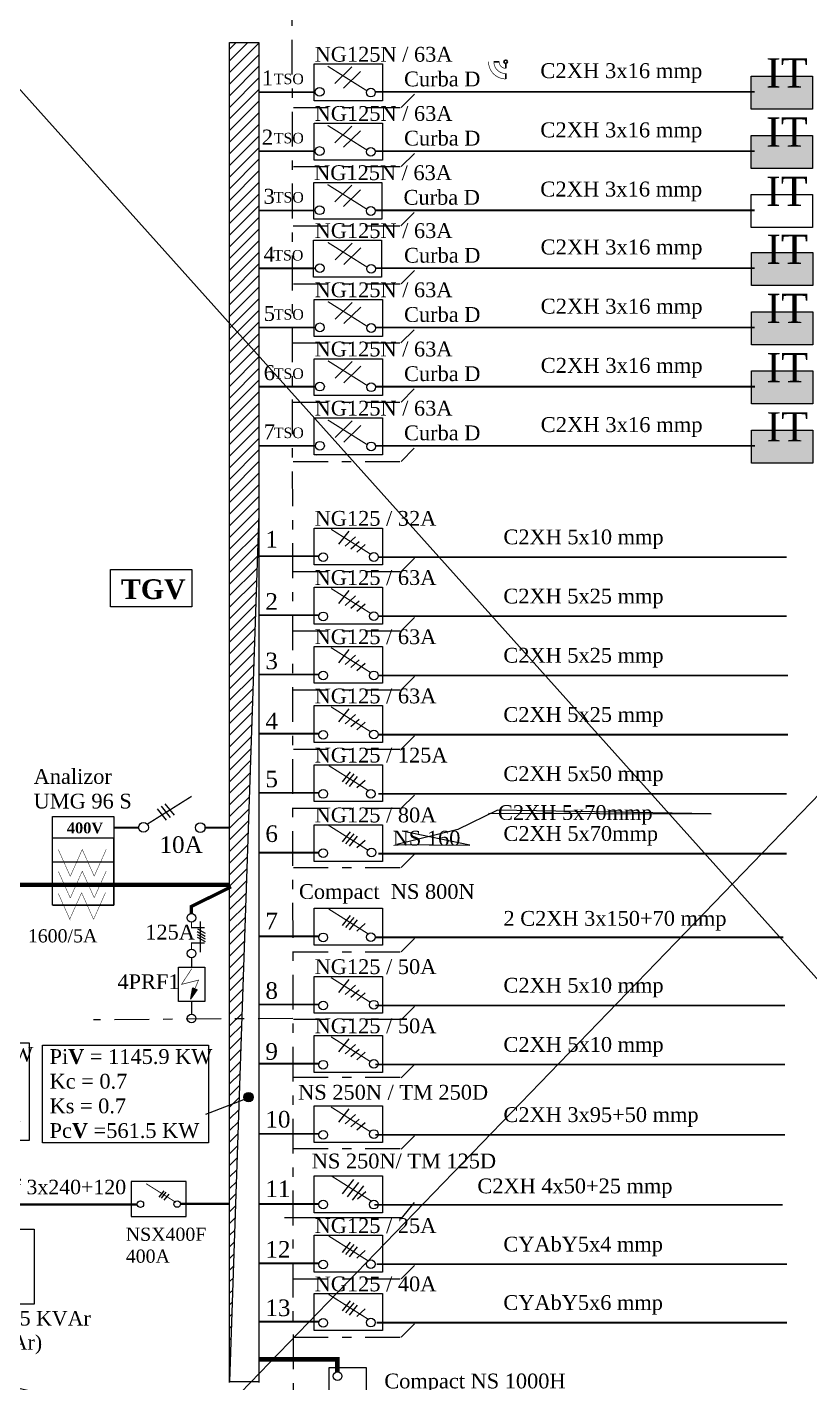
# Model space of a CAD drawing. Extents: x -12085 to 47, y -14993 to 123352.
# Drawn here: x -11859.96 to -11848.06, y -14906.16 to -14885.55 of the extents above; entities that cross this region are included whole.
import ezdxf

# ---------------------------------------------------------------- set-up
doc = ezdxf.new("R2010")
doc.units = 0
doc.header["$MEASUREMENT"] = 0
doc.linetypes.add('DOUBLE_DASHED', pattern=[1.093611, 0.529167, -0.211667, 0.141111, -0.211667])
doc.layers.get('0').update_dxf_attribs({"linetype": 'CONTINUOUS'})
doc.layers.add('Circuite', color=7, linetype='CONTINUOUS', lineweight=25)
doc.layers.add('monitorizare', color=3, linetype='CONTINUOUS', lineweight=25)
for name, color, linetype in [('circuite iluminat normal', 7, 'CONTINUOUS'), ('ELECTRICAL', 7, 'CONTINUOUS'), ('Texte', 7, 'CONTINUOUS')]:
    doc.layers.add(name, color=color, linetype=linetype)

# ---------------------------------------------------------------- blocks, each defined once
blk = doc.blocks.new('A$C719065E5')
at = {"color": 3, "lineweight": 30}
for p, q in [((0.166, 0.266), (0.086, 0.266)), ((0.266, 0.166), (0.266, 0.239))]:
    blk.add_line(p, q, dxfattribs=at)
at = {"color": 3, "lineweight": 30, "const_width": 0.01, "flags": 128}
for points in [[(0.005, 0.266, 0.414214), (0.266, 0.005)], [(0.086, 0.266, 0.414214), (0.266, 0.086)], [(0.166, 0.266, 0.414214), (0.266, 0.166)]]:
    blk.add_lwpolyline(points, format="xyb", dxfattribs=at)
for points in [[(0.166, 0.266), (0.086, 0.266)], [(0.266, 0.166), (0.266, 0.239)], [(0.266, 0.086), (0.266, 0.005)]]:
    blk.add_lwpolyline(points, dxfattribs=at)
at = {"color": 3, "lineweight": 30, "flags": 128}
blk.add_lwpolyline([(0.266, 0.086), (0.266, 0.005)], dxfattribs=at)
at = {"color": 3, "lineweight": 30}
blk.add_circle((0.266, 0.266), 0.0265, dxfattribs=at)

msp = doc.modelspace()

# ---------------------------------------------------------------- hatches: boundary and pattern name
at = {"layer": 'Circuite', "linetype": 'Continuous', "ltscale": 5}
h = msp.add_hatch(dxfattribs=at)
h.set_pattern_fill('ANSI31', color=1, style=0)
h.set_pattern_definition([(45, (-11875.95309, -14791.4608), (-0.08838835, 0.08838835), [])])
h.paths.add_polyline_path([(-11856.437, -14885.781), (-11856.884, -14885.781), (-11856.884, -14900.626), (-11856.697, -14900.625), (-11856.437, -14892.942)])
h.paths.add_polyline_path([(-11856.697, -14900.625), (-11856.884, -14900.626), (-11856.884, -14901.936), (-11856.74, -14901.88)])
h.paths.add_polyline_path([(-11856.74, -14901.88), (-11856.884, -14901.936), (-11856.884, -14906.138)])
at = {"layer": 'Circuite', "linetype": 'Continuous'}
h = msp.add_hatch(color=256, dxfattribs=at)
h.paths.add_polyline_path([(-11857.412, -14900.168), (-11857.445, -14900.155), (-11857.473, -14900.315)])
h.paths.add_polyline_path([(-11857.377, -14900.183), (-11857.412, -14900.168), (-11857.473, -14900.315), (-11857.475, -14900.323)])
at = {"layer": 'circuite iluminat normal', "true_color": 0xffe085}
for points in [[(-11848.02, -14886.795), (-11848.02, -14886.292), (-11848.951, -14886.292), (-11848.951, -14886.795)], [(-11848.02, -14887.695), (-11848.02, -14887.192), (-11848.951, -14887.192), (-11848.951, -14887.695)], [(-11848.016, -14889.475), (-11848.016, -14888.973), (-11848.948, -14888.973), (-11848.948, -14889.475)], [(-11848.016, -14890.375), (-11848.016, -14889.873), (-11848.947, -14889.873), (-11848.947, -14890.375)], [(-11848.015, -14891.275), (-11848.015, -14890.773), (-11848.946, -14890.773), (-11848.946, -14891.275)], [(-11848.015, -14892.175), (-11848.015, -14891.673), (-11848.946, -14891.673), (-11848.946, -14892.175)]]:
    msp.add_hatch(color=41, dxfattribs=at).paths.add_polyline_path(points)
at = {"layer": 'ELECTRICAL', "linetype": 'Continuous'}
msp.add_hatch(color=1, dxfattribs=at).paths.add_polyline_path([(-11856.666, -14901.814, 1), (-11856.524, -14901.814, 1)])

# ---------------------------------------------------------------- linework, layer by layer
at = {"layer": 'Circuite', "linetype": 'Continuous', "ltscale": 5}
for p, q in [((-11877.785, -14928.095), (-11825.273, -14873.785)), ((-11826.367, -14924.085), (-11870.491, -14874.879)), ((-11852.81, -14897.451), (-11853.415, -14897.747)), ((-11852.947, -14897.496), (-11849.558, -14897.508)), ((-11849.558, -14897.508), (-11852.81, -14897.451)), ((-11853.415, -14897.747), (-11854.339, -14897.975)), ((-11853.232, -14897.987), (-11854.259, -14897.77)), ((-11854.339, -14897.975), (-11853.232, -14897.987))]:
    msp.add_line(p, q, dxfattribs=at)
at = {"layer": 'Circuite', "linetype": 'DOUBLE_DASHED'}
for p, q in [((-11857.844, -14897.606), (-11857.983, -14897.434)), ((-11857.783, -14897.566), (-11857.921, -14897.393)), ((-11857.724, -14897.53), (-11857.862, -14897.357)), ((-11857.954, -14903.334), (-11857.88, -14903.241)), ((-11857.922, -14903.353), (-11857.848, -14903.26)), ((-11857.878, -14903.383), (-11857.803, -14903.29))]:
    msp.add_line(p, q, dxfattribs=at)
at = {"layer": 'Circuite', "linetype": 'Continuous'}
for p, q in [((-11857.331, -14899.143), (-11857.331, -14899.61)), ((-11857.376, -14899.299), (-11857.258, -14899.366)), ((-11857.376, -14899.341), (-11857.258, -14899.408)), ((-11857.373, -14899.258), (-11857.255, -14899.325)), ((-11857.376, -14899.384), (-11857.258, -14899.451)), ((-11857.475, -14900.324), (-11857.445, -14900.155)), ((-11857.475, -14900.323), (-11857.377, -14900.183)), ((-11857.445, -14900.155), (-11857.377, -14900.183))]:
    msp.add_line(p, q, dxfattribs=at)
at = {"layer": 'Circuite', "color": 1, "linetype": 'Continuous', "ltscale": 5}
msp.add_lwpolyline([(-11858.694, -14893.791), (-11857.456, -14893.791), (-11857.456, -14894.362), (-11858.694, -14894.362)], close=True, dxfattribs=at)
at = {"layer": 'Circuite', "linetype": 'Continuous', "flags": 128}
for points, const_width in [([(-11858.134, -14897.664), (-11857.462, -14897.242)], 0.0202), ([(-11858.134, -14897.664), (-11857.462, -14897.242)], 0.0202), ([(-11858.27, -14897.716), (-11858.65, -14897.716)], 0.0303), ([(-11856.884, -14897.716), (-11857.27, -14897.716)], 0.0303), ([(-11857.464, -14899.158), (-11857.464, -14899.238), (-11857.262, -14899.238)], 0.018), ([(-11857.464, -14899.579), (-11857.464, -14899.472), (-11857.262, -14899.472)], 0.018), ([(-11857.462, -14899.698), (-11857.462, -14899.839)], 0.018), ([(-11857.458, -14899.86), (-11857.615, -14900.101), (-11857.356, -14900.036), (-11857.477, -14900.322), (-11857.477, -14900.322)], 0.009), ([(-11857.462, -14900.357), (-11857.462, -14900.557)], 0.018), ([(-11857.701, -14903.415), (-11858.154, -14903.131)], 0.0136), ([(-11858.291, -14903.448), (-11860.454, -14903.448), (-11860.454, -14903.834)], 0.034), ([(-11858.305, -14903.449), (-11858.291, -14903.448)], 0.034), ([(-11856.889, -14903.437), (-11857.63, -14903.437)], 0.034)]:
    msp.add_lwpolyline(points, dxfattribs=dict(at, const_width=const_width))
at = {"layer": 'Circuite', "linetype": 'Continuous', "ltscale": 5}
msp.add_lwpolyline([(-11859.575, -14897.548), (-11858.645, -14897.548), (-11858.645, -14898.899), (-11859.575, -14898.899)], close=True, dxfattribs=at)
at = {"layer": 'Circuite', "linetype": 'Continuous', "ltscale": 5, "const_width": 0.05, "flags": 128}
msp.add_lwpolyline([(-11857.466, -14899.019), (-11857.466, -14898.917), (-11856.862, -14898.618)], dxfattribs=at)
at = {"layer": 'Circuite', "linetype": 'Continuous'}
for points in [[(-11857.661, -14899.841), (-11857.259, -14899.841), (-11857.259, -14900.36), (-11857.661, -14900.36)], [(-11858.379, -14903.629), (-11857.544, -14903.629), (-11857.544, -14903.097), (-11858.379, -14903.097)], [(-11861.016, -14903.825), (-11859.857, -14903.825), (-11859.857, -14904.964), (-11861.016, -14904.964)]]:
    msp.add_lwpolyline(points, close=True, dxfattribs=at)
for centre, radius in [((-11858.193, -14897.715), 0.0743), ((-11857.329, -14897.718), 0.0743), ((-11857.465, -14899.088), 0.0662), ((-11857.462, -14899.631), 0.0662), ((-11857.462, -14900.619), 0.0662), ((-11858.241, -14903.443), 0.05), ((-11857.681, -14903.441), 0.05)]:
    msp.add_circle(centre, radius, dxfattribs=at)
at = {"layer": 'Circuite', "linetype": 'Continuous', "ltscale": 5}
msp.add_arc((-11857.004, -14892.891), 13.702, 244.5434, 278.418, dxfattribs=at)
at = {"layer": 'circuite iluminat normal'}
for p, q in [((-11855.285, -14886.404), (-11855.025, -14886.152)), ((-11855.151, -14886.474), (-11854.892, -14886.222)), ((-11855.285, -14887.304), (-11855.025, -14887.052)), ((-11855.151, -14887.374), (-11854.892, -14887.122)), ((-11855.285, -14888.204), (-11855.026, -14887.952)), ((-11855.152, -14888.274), (-11854.893, -14888.022)), ((-11855.281, -14889.085), (-11855.022, -14888.833)), ((-11855.148, -14889.155), (-11854.889, -14888.903)), ((-11855.28, -14889.985), (-11855.021, -14889.733)), ((-11855.147, -14890.055), (-11854.888, -14889.803)), ((-11855.28, -14890.885), (-11855.02, -14890.633)), ((-11855.147, -14890.955), (-11854.887, -14890.703)), ((-11855.28, -14891.785), (-11855.02, -14891.533)), ((-11855.147, -14891.855), (-11854.887, -14891.603))]:
    msp.add_line(p, q, dxfattribs=at)
for points in [[(-11848.951, -14886.292), (-11848.02, -14886.292), (-11848.02, -14886.795), (-11848.951, -14886.795)], [(-11848.951, -14887.192), (-11848.02, -14887.192), (-11848.02, -14887.695), (-11848.951, -14887.695)], [(-11848.952, -14888.092), (-11848.02, -14888.092), (-11848.02, -14888.595), (-11848.952, -14888.595)], [(-11848.948, -14888.973), (-11848.016, -14888.973), (-11848.016, -14889.475), (-11848.948, -14889.475)], [(-11848.947, -14889.873), (-11848.016, -14889.873), (-11848.016, -14890.375), (-11848.947, -14890.375)], [(-11848.946, -14890.773), (-11848.015, -14890.773), (-11848.015, -14891.275), (-11848.946, -14891.275)], [(-11848.946, -14891.673), (-11848.015, -14891.673), (-11848.015, -14892.175), (-11848.946, -14892.175)]]:
    msp.add_lwpolyline(points, close=True, dxfattribs=at)
at = {"layer": 'ELECTRICAL', "linetype": 'DOUBLE_DASHED'}
for p, q in [((-11855.939, -14881.365), (-11855.909, -14918.923)), ((-11854.275, -14886.768), (-11854.072, -14886.566)), ((-11855.914, -14886.768), (-11854.275, -14886.768)), ((-11854.275, -14887.668), (-11854.073, -14887.466)), ((-11855.914, -14887.668), (-11854.275, -14887.668)), ((-11854.279, -14888.568), (-11854.077, -14888.366)), ((-11855.918, -14888.568), (-11854.279, -14888.568)), ((-11854.275, -14889.449), (-11854.073, -14889.247)), ((-11855.914, -14889.449), (-11854.275, -14889.449)), ((-11854.278, -14890.349), (-11854.075, -14890.147)), ((-11855.916, -14890.349), (-11854.278, -14890.349)), ((-11854.277, -14891.249), (-11854.075, -14891.047)), ((-11855.916, -14891.249), (-11854.277, -14891.249)), ((-11854.277, -14892.149), (-11854.075, -14891.947)), ((-11855.916, -14892.149), (-11854.277, -14892.149)), ((-11854.275, -14893.824), (-11854.073, -14893.621)), ((-11855.914, -14893.824), (-11854.275, -14893.824)), ((-11854.275, -14894.724), (-11854.073, -14894.521)), ((-11855.914, -14894.724), (-11854.275, -14894.724)), ((-11854.275, -14895.624), (-11854.073, -14895.421)), ((-11855.914, -14895.624), (-11854.275, -14895.624)), ((-11854.275, -14896.524), (-11854.073, -14896.322)), ((-11855.914, -14896.524), (-11854.275, -14896.524)), ((-11855.168, -14897.024), (-11855.045, -14896.87)), ((-11855.115, -14897.056), (-11854.992, -14896.902)), ((-11855.061, -14897.092), (-11854.938, -14896.938)), ((-11854.275, -14897.424), (-11854.073, -14897.222)), ((-11855.914, -14897.424), (-11854.275, -14897.424)), ((-11855.168, -14897.934), (-11855.045, -14897.78)), ((-11855.115, -14897.966), (-11854.992, -14897.812)), ((-11855.061, -14898.002), (-11854.938, -14897.848)), ((-11854.275, -14898.324), (-11854.073, -14898.122)), ((-11855.914, -14898.324), (-11854.275, -14898.324)), ((-11855.168, -14899.206), (-11855.045, -14899.052)), ((-11855.115, -14899.238), (-11854.992, -14899.084)), ((-11855.061, -14899.273), (-11854.938, -14899.119)), ((-11854.275, -14899.605), (-11854.073, -14899.403)), ((-11855.914, -14899.605), (-11854.275, -14899.605)), ((-11854.275, -14900.64), (-11854.073, -14900.438)), ((-11855.92, -14900.619), (-11858.954, -14900.64)), ((-11855.914, -14900.631), (-11854.275, -14900.631)), ((-11854.275, -14901.524), (-11854.073, -14901.321)), ((-11855.914, -14901.514), (-11854.275, -14901.514)), ((-11854.275, -14902.608), (-11854.073, -14902.405)), ((-11855.914, -14902.598), (-11854.275, -14902.598)), ((-11855.167, -14903.285), (-11854.995, -14903.07)), ((-11855.093, -14903.33), (-11854.921, -14903.115)), ((-11855.017, -14903.38), (-11854.844, -14903.165)), ((-11854.276, -14903.666), (-11854.073, -14903.417)), ((-11854.276, -14903.666), (-11854.073, -14903.417)), ((-11855.168, -14904.177), (-11855.045, -14904.023)), ((-11855.115, -14904.209), (-11854.992, -14904.055)), ((-11855.061, -14904.245), (-11854.938, -14904.091)), ((-11854.275, -14904.577), (-11854.073, -14904.375)), ((-11855.914, -14904.577), (-11854.275, -14904.577)), ((-11855.168, -14905.065), (-11855.045, -14904.911)), ((-11855.115, -14905.097), (-11854.992, -14904.943)), ((-11855.061, -14905.132), (-11854.938, -14904.978)), ((-11854.275, -14905.464), (-11854.073, -14905.262)), ((-11855.914, -14905.464), (-11854.275, -14905.464))]:
    msp.add_line(p, q, dxfattribs=at)
at = {"layer": 'ELECTRICAL', "linetype": 'Continuous'}
for p, q in [((-11855.567, -14892.058), (-11855.567, -14892.058)), ((-11856.437, -14892.942), (-11856.884, -14906.138)), ((-11855.224, -14893.41), (-11855.068, -14893.211)), ((-11855.125, -14893.438), (-11854.968, -14893.296)), ((-11855.039, -14893.481), (-11854.911, -14893.367)), ((-11854.949, -14893.529), (-11854.821, -14893.415)), ((-11855.558, -14893.973), (-11855.558, -14893.973)), ((-11855.224, -14894.31), (-11855.068, -14894.111)), ((-11855.125, -14894.338), (-11854.968, -14894.196)), ((-11855.039, -14894.381), (-11854.911, -14894.267)), ((-11854.949, -14894.429), (-11854.821, -14894.315)), ((-11855.224, -14895.21), (-11855.068, -14895.011)), ((-11855.125, -14895.238), (-11854.968, -14895.096)), ((-11855.039, -14895.281), (-11854.911, -14895.167)), ((-11854.949, -14895.329), (-11854.821, -14895.215)), ((-11855.224, -14896.11), (-11855.068, -14895.911)), ((-11855.125, -14896.138), (-11854.968, -14895.996)), ((-11855.039, -14896.181), (-11854.911, -14896.067)), ((-11854.949, -14896.229), (-11854.821, -14896.115)), ((-11854.949, -14897.11), (-11854.821, -14896.996)), ((-11854.949, -14898.019), (-11854.821, -14897.906)), ((-11855.558, -14898.098), (-11855.558, -14898.098)), ((-11854.949, -14899.291), (-11854.821, -14899.177)), ((-11855.224, -14900.226), (-11855.068, -14900.028)), ((-11855.125, -14900.255), (-11854.968, -14900.113)), ((-11855.039, -14900.298), (-11854.911, -14900.184)), ((-11854.949, -14900.346), (-11854.821, -14900.232)), ((-11855.224, -14901.127), (-11855.068, -14900.928)), ((-11855.125, -14901.155), (-11854.968, -14901.013)), ((-11855.039, -14901.198), (-11854.911, -14901.084)), ((-11854.949, -14901.246), (-11854.821, -14901.132)), ((-11855.224, -14902.194), (-11855.068, -14901.995)), ((-11855.125, -14902.222), (-11854.968, -14902.08)), ((-11855.039, -14902.265), (-11854.911, -14902.151)), ((-11854.949, -14902.313), (-11854.821, -14902.199)), ((-11854.94, -14903.364), (-11854.812, -14903.25)), ((-11854.949, -14904.263), (-11854.821, -14904.149)), ((-11854.949, -14905.15), (-11854.821, -14905.036)), ((-11856.884, -14906.138), (-11856.437, -14906.138))]:
    msp.add_line(p, q, dxfattribs=at)
at = {"layer": 'ELECTRICAL', "color": 1, "linetype": 'Continuous'}
msp.add_line((-11857.245, -14902.076), (-11856.6, -14901.826), dxfattribs=at)
at = {"layer": 'ELECTRICAL', "linetype": 'DOUBLE_DASHED', "ltscale": 500}
msp.add_line((-11856.047, -14903.648), (-11854.276, -14903.647), dxfattribs=at)
msp.add_line((-11856.047, -14903.648), (-11854.276, -14903.647), dxfattribs=at)
at = {"layer": 'ELECTRICAL', "linetype": 'Continuous'}
msp.add_lwpolyline([(-11856.884, -14906.156), (-11856.884, -14885.781), (-11856.437, -14885.781), (-11856.437, -14906.156)], dxfattribs=at)
for points in [[(-11855.596, -14886.107), (-11854.56, -14886.107), (-11854.56, -14886.667), (-11855.596, -14886.667)], [(-11855.596, -14887.007), (-11854.56, -14887.007), (-11854.56, -14887.567), (-11855.596, -14887.567)], [(-11855.604, -14887.907), (-11854.567, -14887.907), (-11854.567, -14888.467), (-11855.604, -14888.467)], [(-11855.61, -14888.788), (-11854.574, -14888.788), (-11854.574, -14889.348), (-11855.61, -14889.348)], [(-11855.596, -14889.688), (-11854.56, -14889.688), (-11854.56, -14890.248), (-11855.596, -14890.248)], [(-11855.596, -14890.588), (-11854.56, -14890.588), (-11854.56, -14891.148), (-11855.596, -14891.148)], [(-11855.596, -14891.488), (-11854.56, -14891.488), (-11854.56, -14892.048), (-11855.596, -14892.048)], [(-11855.596, -14893.163), (-11854.56, -14893.163), (-11854.56, -14893.723), (-11855.596, -14893.723)], [(-11855.596, -14894.063), (-11854.56, -14894.063), (-11854.56, -14894.623), (-11855.596, -14894.623)], [(-11855.596, -14894.963), (-11854.56, -14894.963), (-11854.56, -14895.523), (-11855.596, -14895.523)], [(-11855.596, -14895.863), (-11854.56, -14895.863), (-11854.56, -14896.423), (-11855.596, -14896.423)], [(-11855.596, -14896.763), (-11854.56, -14896.763), (-11854.56, -14897.323), (-11855.596, -14897.323)], [(-11855.596, -14897.673), (-11854.56, -14897.673), (-11854.56, -14898.233), (-11855.596, -14898.233)], [(-11855.596, -14898.944), (-11854.56, -14898.944), (-11854.56, -14899.504), (-11855.596, -14899.504)], [(-11855.596, -14899.979), (-11854.56, -14899.979), (-11854.56, -14900.539), (-11855.596, -14900.539)], [(-11855.596, -14900.879), (-11854.56, -14900.879), (-11854.56, -14901.439), (-11855.596, -14901.439)], [(-11855.596, -14901.947), (-11854.56, -14901.947), (-11854.56, -14902.507), (-11855.596, -14902.507)], [(-11855.596, -14903.014), (-11854.56, -14903.014), (-11854.56, -14903.574), (-11855.596, -14903.574)], [(-11855.596, -14903.916), (-11854.56, -14903.916), (-11854.56, -14904.476), (-11855.596, -14904.476)], [(-11855.596, -14904.803), (-11854.56, -14904.803), (-11854.56, -14905.363), (-11855.596, -14905.363)], [(-11854.808, -14905.927), (-11854.808, -14906.963), (-11855.368, -14906.963), (-11855.368, -14905.927)]]:
    msp.add_lwpolyline(points, close=True, dxfattribs=at)
at = {"layer": 'ELECTRICAL', "linetype": 'Continuous', "flags": 128}
for points, const_width in [([(-11854.789, -14886.519), (-11855.393, -14886.14)], 0.0182), ([(-11854.789, -14886.519), (-11855.393, -14886.14)], 0.0182), ([(-11856.437, -14886.534), (-11855.581, -14886.534)], 0.0273), ([(-11856.437, -14886.534), (-11855.582, -14886.534)], 0.0273), ([(-11856.437, -14886.534), (-11855.581, -14886.534)], 0.0273), ([(-11854.678, -14886.532), (-11848.9, -14886.532)], 0.0273), ([(-11854.789, -14887.419), (-11855.393, -14887.04)], 0.0182), ([(-11854.789, -14887.419), (-11855.393, -14887.04)], 0.0182), ([(-11856.437, -14887.434), (-11855.581, -14887.434)], 0.0273), ([(-11856.437, -14887.434), (-11855.582, -14887.434)], 0.0273), ([(-11856.437, -14887.434), (-11855.581, -14887.434)], 0.0273), ([(-11854.678, -14887.432), (-11848.9, -14887.432)], 0.0273), ([(-11854.79, -14888.319), (-11855.394, -14887.94)], 0.0182), ([(-11854.79, -14888.319), (-11855.394, -14887.94)], 0.0182), ([(-11856.437, -14888.334), (-11855.582, -14888.334)], 0.0273), ([(-11856.437, -14888.334), (-11855.582, -14888.334)], 0.0273), ([(-11854.678, -14888.332), (-11848.9, -14888.332)], 0.0273), ([(-11854.786, -14889.2), (-11855.39, -14888.82)], 0.0182), ([(-11854.786, -14889.2), (-11855.39, -14888.82)], 0.0182), ([(-11856.444, -14889.214), (-11855.578, -14889.214)], 0.0273), ([(-11856.437, -14889.214), (-11855.583, -14889.214)], 0.0273), ([(-11854.674, -14889.213), (-11848.896, -14889.213)], 0.0273), ([(-11854.785, -14890.1), (-11855.389, -14889.72)], 0.0182), ([(-11854.785, -14890.1), (-11855.389, -14889.72)], 0.0182), ([(-11856.437, -14890.114), (-11855.577, -14890.114)], 0.0273), ([(-11856.437, -14890.114), (-11855.577, -14890.114)], 0.0273), ([(-11854.674, -14890.113), (-11848.896, -14890.113)], 0.0273), ([(-11854.784, -14891), (-11855.389, -14890.62)], 0.0182), ([(-11854.784, -14891), (-11855.389, -14890.62)], 0.0182), ([(-11856.437, -14891.014), (-11855.576, -14891.014)], 0.0273), ([(-11856.437, -14891.014), (-11855.576, -14891.014)], 0.0273), ([(-11854.673, -14891.013), (-11848.895, -14891.013)], 0.0273), ([(-11854.784, -14891.9), (-11855.389, -14891.52)], 0.0182), ([(-11854.784, -14891.9), (-11855.389, -14891.52)], 0.0182), ([(-11856.437, -14891.914), (-11855.577, -14891.914)], 0.0273), ([(-11856.437, -14891.914), (-11855.577, -14891.914)], 0.0273), ([(-11854.673, -14891.913), (-11848.895, -14891.913)], 0.0273), ([(-11854.742, -14893.558), (-11855.34, -14893.182)], 0.018), ([(-11854.742, -14893.558), (-11855.34, -14893.182)], 0.018), ([(-11856.429, -14893.589), (-11855.524, -14893.589)], 0.027), ([(-11856.429, -14893.589), (-11855.524, -14893.589)], 0.027), ([(-11854.623, -14893.604), (-11848.413, -14893.604)], 0.027), ([(-11854.742, -14894.458), (-11855.34, -14894.082)], 0.018), ([(-11854.742, -14894.458), (-11855.34, -14894.082)], 0.018), ([(-11856.429, -14894.489), (-11855.524, -14894.489)], 0.027), ([(-11856.429, -14894.489), (-11855.524, -14894.489)], 0.027), ([(-11854.623, -14894.504), (-11848.413, -14894.504)], 0.027), ([(-11854.623, -14894.504), (-11848.413, -14894.504)], 0.027), ([(-11854.742, -14895.358), (-11855.34, -14894.982)], 0.018), ([(-11854.742, -14895.358), (-11855.34, -14894.982)], 0.018), ([(-11856.429, -14895.389), (-11855.524, -14895.389)], 0.027), ([(-11854.623, -14895.405), (-11848.39, -14895.405)], 0.027), ([(-11854.623, -14895.405), (-11848.413, -14895.405)], 0.027), ([(-11854.742, -14896.258), (-11855.34, -14895.882)], 0.018), ([(-11854.742, -14896.258), (-11855.34, -14895.882)], 0.018), ([(-11856.429, -14896.289), (-11855.524, -14896.289)], 0.027), ([(-11854.623, -14896.305), (-11848.39, -14896.305)], 0.027), ([(-11854.623, -14896.305), (-11848.413, -14896.305)], 0.027), ([(-11854.78, -14897.15), (-11855.377, -14896.774)], 0.018), ([(-11856.429, -14897.189), (-11855.524, -14897.189)], 0.027), ([(-11854.623, -14897.205), (-11848.413, -14897.205)], 0.027), ([(-11854.78, -14898.06), (-11855.377, -14897.684)], 0.018), ([(-11856.429, -14898.099), (-11855.524, -14898.099)], 0.027), ([(-11856.429, -14898.099), (-11855.524, -14898.099)], 0.027), ([(-11856.429, -14898.099), (-11855.57, -14898.099)], 0.018), ([(-11854.623, -14898.114), (-11848.413, -14898.114)], 0.027), ([(-11861.618, -14898.588), (-11856.88, -14898.588)], 0.07), ([(-11854.78, -14899.331), (-11855.377, -14898.955)], 0.018), ([(-11856.429, -14899.371), (-11855.524, -14899.371)], 0.027), ([(-11856.429, -14899.371), (-11855.524, -14899.371)], 0.027), ([(-11856.429, -14899.371), (-11855.524, -14899.371)], 0.027), ([(-11854.669, -14899.386), (-11848.46, -14899.386)], 0.027), ([(-11854.742, -14900.374), (-11855.34, -14899.999)], 0.018), ([(-11854.742, -14900.374), (-11855.34, -14899.999)], 0.018), ([(-11856.429, -14900.406), (-11855.524, -14900.406)], 0.027), ([(-11854.669, -14900.421), (-11848.437, -14900.421)], 0.027), ([(-11854.669, -14900.421), (-11848.46, -14900.421)], 0.027), ([(-11854.742, -14901.275), (-11855.34, -14900.899)], 0.018), ([(-11854.742, -14901.275), (-11855.34, -14900.899)], 0.018), ([(-11856.429, -14901.306), (-11855.524, -14901.306)], 0.027), ([(-11854.669, -14901.321), (-11848.437, -14901.321)], 0.027), ([(-11854.669, -14901.321), (-11848.46, -14901.321)], 0.027), ([(-11854.742, -14902.342), (-11855.34, -14901.966)], 0.018), ([(-11854.742, -14902.342), (-11855.34, -14901.966)], 0.018), ([(-11856.429, -14902.373), (-11855.524, -14902.373)], 0.027), ([(-11854.669, -14902.389), (-11848.437, -14902.389)], 0.027), ([(-11854.669, -14902.389), (-11848.46, -14902.389)], 0.027), ([(-11854.733, -14903.393), (-11855.331, -14903.017)], 0.018), ([(-11856.429, -14903.44), (-11855.524, -14903.44)], 0.027), ([(-11854.683, -14903.453), (-11848.471, -14903.453)], 0.027), ([(-11854.78, -14904.303), (-11855.377, -14903.927)], 0.018), ([(-11856.429, -14904.342), (-11855.524, -14904.342)], 0.027), ([(-11854.645, -14904.356), (-11848.408, -14904.356)], 0.027), ([(-11854.78, -14905.19), (-11855.377, -14904.815)], 0.018), ([(-11856.429, -14905.23), (-11855.524, -14905.23)], 0.027), ([(-11854.645, -14905.244), (-11848.408, -14905.244)], 0.027), ([(-11855.247, -14905.994), (-11855.247, -14905.994), (-11855.247, -14905.994), (-11855.247, -14905.801), (-11856.441, -14905.801)], 0.07)]:
    msp.add_lwpolyline(points, dxfattribs=dict(at, const_width=const_width))
at = {"layer": 'ELECTRICAL', "color": 1, "linetype": 'Continuous'}
for points in [[(-11862.456, -14900.989), (-11859.93, -14900.989), (-11859.93, -14902.476), (-11862.456, -14902.476)], [(-11859.731, -14901.023), (-11857.206, -14901.023), (-11857.206, -14902.511), (-11859.731, -14902.511)]]:
    msp.add_lwpolyline(points, close=True, dxfattribs=at)
at = {"layer": 'ELECTRICAL', "linetype": 'Continuous'}
for centre, radius in [((-11855.515, -14886.531), 0.0669), ((-11855.515, -14886.531), 0.0669), ((-11854.735, -14886.542), 0.0669), ((-11855.515, -14887.431), 0.0669), ((-11855.515, -14887.431), 0.0669), ((-11854.736, -14887.442), 0.0669), ((-11855.515, -14888.331), 0.0669), ((-11855.515, -14888.331), 0.0669), ((-11854.736, -14888.342), 0.0669), ((-11855.511, -14889.212), 0.0669), ((-11854.732, -14889.222), 0.0669), ((-11855.511, -14890.112), 0.0669), ((-11855.511, -14890.112), 0.0669), ((-11854.731, -14890.122), 0.0669), ((-11855.51, -14891.012), 0.0669), ((-11855.51, -14891.012), 0.0669), ((-11854.731, -14891.022), 0.0669), ((-11855.51, -14891.912), 0.0669), ((-11855.51, -14891.912), 0.0669), ((-11854.731, -14891.922), 0.0669), ((-11855.459, -14893.606), 0.0662), ((-11854.689, -14893.603), 0.0662), ((-11855.459, -14894.506), 0.0662), ((-11854.689, -14894.503), 0.0662), ((-11855.459, -14895.406), 0.0662), ((-11854.689, -14895.403), 0.0662), ((-11855.459, -14896.306), 0.0662), ((-11854.689, -14896.303), 0.0662), ((-11855.459, -14897.206), 0.0662), ((-11854.735, -14897.203), 0.0662), ((-11855.459, -14898.106), 0.0662), ((-11854.724, -14898.095), 0.0662), ((-11855.459, -14899.387), 0.0662), ((-11854.736, -14899.384), 0.0662), ((-11854.736, -14899.384), 0.0662), ((-11855.459, -14900.423), 0.0662), ((-11854.689, -14900.41), 0.0662), ((-11855.459, -14901.323), 0.0662), ((-11854.689, -14901.31), 0.0662), ((-11855.459, -14902.39), 0.0662), ((-11854.689, -14902.377), 0.0662), ((-11855.459, -14903.448), 0.0662), ((-11854.689, -14903.45), 0.0662), ((-11855.459, -14904.359), 0.0662), ((-11854.735, -14904.356), 0.0662), ((-11855.459, -14905.247), 0.0662), ((-11854.735, -14905.244), 0.0662), ((-11855.241, -14906.058), 0.0662)]:
    msp.add_circle(centre, radius, dxfattribs=at)
at = {"layer": 'ELECTRICAL', "color": 1, "linetype": 'Continuous'}
msp.add_circle((-11856.595, -14901.814), 0.071, dxfattribs=at)
at = {"layer": 'Texte', "linetype": 'Continuous'}
for p, q in [((-11858.645, -14898.899), (-11858.645, -14897.876)), ((-11859.574, -14898.239), (-11858.643, -14898.239)), ((-11859.574, -14898.897), (-11858.643, -14898.897))]:
    msp.add_line(p, q, dxfattribs=at)
msp.add_lwpolyline([(-11859.575, -14897.548), (-11858.645, -14897.548), (-11858.645, -14897.876), (-11859.575, -14897.876)], close=True, dxfattribs=at)
at = {"layer": 'Texte', "linetype": 'Continuous', "const_width": 0.00657, "flags": 128}
for points in [[(-11859.489, -14898.053), (-11859.307, -14898.459)], [(-11859.125, -14898.05), (-11859.306, -14898.456)], [(-11859.125, -14898.05), (-11858.943, -14898.456)], [(-11858.761, -14898.05), (-11858.943, -14898.456)], [(-11859.489, -14898.382), (-11859.307, -14898.788)], [(-11859.125, -14898.379), (-11859.306, -14898.785)], [(-11859.125, -14898.379), (-11858.943, -14898.785)], [(-11858.761, -14898.379), (-11858.943, -14898.785)], [(-11859.489, -14898.72), (-11859.307, -14899.127)], [(-11859.135, -14898.707), (-11859.317, -14899.113)], [(-11859.135, -14898.707), (-11858.953, -14899.113)], [(-11858.772, -14898.707), (-11858.953, -14899.113)]]:
    msp.add_lwpolyline(points, dxfattribs=at)

# ---------------------------------------------------------------- block references
at = {"layer": 'monitorizare', "linetype": 'Continuous', "ltscale": 5}
msp.add_blockref('A$C719065E5', (-11852.951, -14886.339), dxfattribs=at)

# ---------------------------------------------------------------- texts
at = {"layer": 'Circuite', "char_height": 0.7425, "width": 25.06048, "attachment_point": 1}
for insert in [(-11850.632, -14886.02), (-11850.632, -14886.92), (-11850.633, -14887.82), (-11850.629, -14888.701), (-11850.628, -14889.601), (-11850.627, -14890.501), (-11850.627, -14891.401)]:
    msp.add_mtext('{\\fTimes New Roman|b0|i0|c0|p18;     \\H0.6x;   IT}', dxfattribs=dict(at, insert=insert))
at = {"layer": 'Circuite', "linetype": 'Continuous', "attachment_point": 1}
for s, insert, char_height, width in [('{\\fTimes New Roman|b0|i0|c0|p18;125A}', (-11858.167, -14899.194), 0.22501, 0.72545), ('{\\fTimes New Roman|b0|i0|c0|p18;4PRF1}', (-11858.59, -14899.948), 0.22501, 2.00758), ('{\\fTimes New Roman|b0|i0|c0|p18;NSX400F\\P400A}', (-11858.463, -14903.8), 0.2, 1.74668), ('{\\fTimes New Roman|b0|i0|c0|p18;VARSET  175 KVAr\\P     (7x25KVAr)}', (-11861.867, -14905.068), 0.22, 2.83991)]:
    msp.add_mtext(s, dxfattribs=dict(at, insert=insert, char_height=char_height, width=width))
at = {"layer": 'Circuite', "linetype": 'DOUBLE_DASHED', "insert": (-11860.869, -14903.072), "char_height": 0.22, "width": 3.78875, "attachment_point": 1}
msp.add_mtext('{\\fTimes New Roman|b0|i0|c0|p18;CYYf 3x240+120}', dxfattribs=at)
at = {"layer": 'ELECTRICAL', "linetype": 'Continuous', "attachment_point": 1}
for s, insert, char_height, width in [('{\\fTimes New Roman|b0|i0|c0|p18;NG125N / 63A\\P                Curba D}', (-11855.59, -14885.847), 0.225, 62.98872), ('{\\fTimes New Roman|b0|i0|c0|p18;1}', (-11856.394, -14886.205), 0.22748, 0.73338), ('{\\fTimes New Roman|b0|i0|c0|p18;TSO}', (-11856.212, -14886.254), 0.16, 0.73338), ('{\\fTimes New Roman|b0|i0|c0|p18;NG125N / 63A\\P                Curba D}', (-11855.59, -14886.747), 0.225, 62.98872), ('{\\fTimes New Roman|b0|i0|c0|p18;2}', (-11856.394, -14887.105), 0.22748, 0.73338), ('{\\fTimes New Roman|b0|i0|c0|p18;TSO}', (-11856.212, -14887.154), 0.16, 0.73338), ('{\\fTimes New Roman|b0|i0|c0|p18;NG125N / 63A\\P                Curba D}', (-11855.598, -14887.647), 0.225, 62.98872), ('{\\fTimes New Roman|b0|i0|c0|p18;3}', (-11856.369, -14888.005), 0.22748, 0.73338), ('{\\fTimes New Roman|b0|i0|c0|p18;TSO}', (-11856.212, -14888.054), 0.16, 0.73338), ('{\\fTimes New Roman|b0|i0|c0|p18;NG125N / 63A\\P                Curba D}', (-11855.59, -14888.528), 0.225, 62.98872), ('{\\fTimes New Roman|b0|i0|c0|p18;4}', (-11856.37, -14888.886), 0.22748, 0.73338), ('{\\fTimes New Roman|b0|i0|c0|p18;TSO}', (-11856.219, -14888.935), 0.16, 0.73338), ('{\\fTimes New Roman|b0|i0|c0|p18;NG125N / 63A\\P                Curba D}', (-11855.59, -14889.428), 0.225, 62.98872), ('{\\fTimes New Roman|b0|i0|c0|p18;5}', (-11856.365, -14889.786), 0.22748, 0.73338), ('{\\fTimes New Roman|b0|i0|c0|p18;TSO}', (-11856.212, -14889.835), 0.16, 0.73338), ('{\\fTimes New Roman|b0|i0|c0|p18;NG125N / 63A\\P                Curba D}', (-11855.59, -14890.328), 0.225, 62.98872), ('{\\fTimes New Roman|b0|i0|c0|p18;6}', (-11856.365, -14890.686), 0.22748, 0.73338), ('{\\fTimes New Roman|b0|i0|c0|p18;TSO}', (-11856.212, -14890.735), 0.16, 0.73338), ('{\\fTimes New Roman|b0|i0|c0|p18;NG125N / 63A\\P                Curba D}', (-11855.59, -14891.228), 0.225, 62.98872), ('{\\fTimes New Roman|b0|i0|c0|p18;7}', (-11856.365, -14891.586), 0.22748, 0.73338), ('{\\fTimes New Roman|b0|i0|c0|p18;TSO}', (-11856.212, -14891.635), 0.16, 0.73338), ('{\\fTimes New Roman|b0|i0|c0|p18;NG125 / 32A }', (-11855.59, -14892.903), 0.225, 62.98872), ('{\\fTimes New Roman|b0|i0|c0|p18;1}', (-11856.34, -14893.207), 0.25275, 0.81487), ('\\pt6.525;{\\fTimes New Roman|b0|i0|c0|p18;NG125 / 63A }', (-11855.59, -14893.803), 0.225, 62.98872), ('{\\fTimes New Roman|b1|i0|c0|p18;\\C1;TGV}', (-11858.536, -14893.942), 0.3, 6.40415), ('{\\fTimes New Roman|b0|i0|c0|p18;2}', (-11856.34, -14894.153), 0.25275, 0.81487), ('{\\fTimes New Roman|b0|i0|c0|p18;NG125 / 63A }', (-11855.59, -14894.703), 0.225, 62.98872), ('{\\fTimes New Roman|b0|i0|c0|p18;3}', (-11856.34, -14895.057), 0.25275, 0.81487), ('{\\fTimes New Roman|b0|i0|c0|p18;NG125 / 63A }', (-11855.59, -14895.603), 0.225, 62.98872), ('{\\fTimes New Roman|b0|i0|c0|p18;4}', (-11856.34, -14895.97), 0.25275, 0.81487), ('{\\fTimes New Roman|b0|i0|c0|p18;NG125 / 125A }', (-11855.59, -14896.503), 0.225, 62.98872), ('{\\fTimes New Roman|b0|i0|c0|p18;5}', (-11856.34, -14896.851), 0.25275, 0.81487), ('{\\fTimes New Roman|b0|i0|c0|p18;NG125 / 80A}', (-11855.59, -14897.413), 0.225, 62.98872), ('{\\fTimes New Roman|b0|i0|c0|p18;6}', (-11856.34, -14897.683), 0.25275, 0.81487), ('{\\fTimes New Roman|b0|i0|c0|p18;NS 160}', (-11854.403, -14897.766), 0.225, 62.98872), ('{\\fTimes New Roman|b0|i0|c0|p18;  Compact  NS 800N}', (-11855.999, -14898.577), 0.22501, 9.53969), ('{\\fTimes New Roman|b0|i0|c0|p18;7}', (-11856.34, -14899.011), 0.25275, 0.81487), ('{\\fTimes New Roman|b0|i0|c0|p18;NG125 / 50A }', (-11855.59, -14899.719), 0.225, 62.98872), ('{\\fTimes New Roman|b0|i0|c0|p18;8}', (-11856.34, -14900.069), 0.25275, 0.81487), ('{\\fTimes New Roman|b0|i0|c0|p18;NG125 / 50A }', (-11855.59, -14900.619), 0.225, 62.98872), ('{\\fTimes New Roman|b0|i0|c0|p18;9}', (-11856.34, -14900.994), 0.25275, 0.81487), ('{\\fTimes New Roman|b0|i0|c0|p18;\\C1;Pi\\fTimes New Roman|b1|i0|c0|p18;V\\fTimes New Roman|b0|i0|c0|p18; = 1133.5 KW\\PKc = 0.7\\PKs = 0.7\\PPc\\fTimes New Roman|b1|i0|c0|p18;V\\fTimes New Roman|b0|i0|c0|p18; =555.4 KW}', (-11862.346, -14901.052), 0.225015, 3.27837), ('{\\fTimes New Roman|b0|i0|c0|p18;\\C1;Pi\\fTimes New Roman|b1|i0|c0|p18;V\\fTimes New Roman|b0|i0|c0|p18; = 1145.9 KW\\PKc = 0.7\\PKs = 0.7\\PPc\\fTimes New Roman|b1|i0|c0|p18;V\\fTimes New Roman|b0|i0|c0|p18; =561.5 KW}', (-11859.622, -14901.086), 0.225015, 3.27837), ('{\\fTimes New Roman|b0|i0|c0|p18;  \\H1.1201x;NS 250N / TM 250D}', (-11855.993, -14901.629), 0.20089, 6.40415), ('{\\fTimes New Roman|b0|i0|c0|p18;10}', (-11856.34, -14902.026), 0.25275, 0.81487), ('{\\fTimes New Roman|b0|i0|c0|p18;  NS 250N/ TM 125D}', (-11855.804, -14902.674), 0.22495, 3.6997), ('{\\fTimes New Roman|b0|i0|c0|p18;11}', (-11856.34, -14903.083), 0.25275, 0.81487), ('{\\fTimes New Roman|b0|i0|c0|p18;NG125 / 25A }', (-11855.59, -14903.656), 0.225, 62.98872), ('{\\fTimes New Roman|b0|i0|c0|p18;\\C1;12}', (-11856.34, -14904.004), 0.25275, 0.81487), ('{\\fTimes New Roman|b0|i0|c0|p18;NG125 / 40A }', (-11855.59, -14904.543), 0.225, 62.98872), ('{\\fTimes New Roman|b0|i0|c0|p18;\\C1;13}', (-11856.34, -14904.892), 0.25275, 0.81487)]:
    msp.add_mtext(s, dxfattribs=dict(at, insert=insert, char_height=char_height, width=width))
at = {"layer": 'ELECTRICAL', "linetype": 'DOUBLE_DASHED', "attachment_point": 1}
for s, insert, char_height, width in [('{\\fTimes New Roman|b0|i0|c0|p18;C2XH 3x16 mmp}', (-11852.158, -14886.095), 0.22748, 5.06517), ('{\\fTimes New Roman|b0|i0|c0|p18;C2XH 3x16 mmp}', (-11852.158, -14886.995), 0.22748, 5.06517), ('{\\fTimes New Roman|b0|i0|c0|p18;C2XH 3x16 mmp}', (-11852.159, -14887.895), 0.22748, 5.06517), ('{\\fTimes New Roman|b0|i0|c0|p18;C2XH 3x16 mmp}', (-11852.155, -14888.776), 0.22748, 5.06517), ('{\\fTimes New Roman|b0|i0|c0|p18;C2XH 3x16 mmp}', (-11852.154, -14889.676), 0.22748, 5.06517), ('{\\fTimes New Roman|b0|i0|c0|p18;C2XH 3x16 mmp}', (-11852.153, -14890.576), 0.22748, 5.06517), ('{\\fTimes New Roman|b0|i0|c0|p18;C2XH 3x16 mmp}', (-11852.153, -14891.476), 0.22748, 5.06517), ('\\pt3.1502;{\\fTimes New Roman|b0|i0|c0|p18;C2XH 5x10 mmp}', (-11852.719, -14893.185), 0.22501, 5.01036), ('{\\fTimes New Roman|b0|i0|c0|p18;C2XH 5x25 mmp}', (-11852.72, -14894.085), 0.22501, 5.01036), ('{\\fTimes New Roman|b0|i0|c0|p18;C2XH 5x25 mmp}', (-11852.72, -14894.985), 0.22501, 5.01036), ('{\\fTimes New Roman|b0|i0|c0|p18;C2XH 5x25 mmp}', (-11852.72, -14895.885), 0.22501, 5.01036), ('{\\fTimes New Roman|b0|i0|c0|p18;C2XH 5x50 mmp}', (-11852.72, -14896.785), 0.22501, 5.01036), ('{\\fTimes New Roman|b0|i0|c0|p18;C2XH 5x70mmp}', (-11852.802, -14897.376), 0.22501, 5.01036), ('{\\fTimes New Roman|b0|i0|c0|p18;C2XH 5x70mmp}', (-11852.719, -14897.695), 0.22501, 5.01036), ('{\\fTimes New Roman|b0|i0|c0|p18;2 C2XH 3x150+70 mmp}', (-11852.719, -14898.985), 0.22501, 5.01036), ('{\\fTimes New Roman|b0|i0|c0|p18;C2XH 5x10 mmp}', (-11852.719, -14900.002), 0.22501, 5.01036), ('{\\fTimes New Roman|b0|i0|c0|p18;C2XH 5x10 mmp}', (-11852.719, -14900.902), 0.22501, 5.01036), ('{\\fTimes New Roman|b0|i0|c0|p18;C2XH 3x95+50 mmp}', (-11852.719, -14901.969), 0.22501, 5.01036), ('{\\fTimes New Roman|b0|i0|c0|p18;C2XH 4x50+25 mmp}', (-11853.115, -14903.053), 0.22495, 6.0647), ('{\\fTimes New Roman|b0|i0|c0|p18;\\C1;CYAbY5x4 mmp}', (-11852.72, -14903.938), 0.22501, 5.01036), ('{\\fTimes New Roman|b0|i0|c0|p18;\\C1;CYAbY5x6 mmp}', (-11852.72, -14904.826), 0.22501, 5.01036)]:
    msp.add_mtext(s, dxfattribs=dict(at, insert=insert, char_height=char_height, width=width))
at = {"layer": 'Texte', "linetype": 'DOUBLE_DASHED', "insert": (-11859.864, -14896.827), "char_height": 0.22501, "width": 5.62796, "attachment_point": 1}
msp.add_mtext('{\\fTimes New Roman|b0|i0|c0|p18;Analizor \\PUMG 96 S}', dxfattribs=at)
at = {"layer": 'Texte', "linetype": 'Continuous', "attachment_point": 1}
for s, insert, char_height, width in [('{\\fTimes New Roman|b1|i0|c0|p18;400V}', (-11859.359, -14897.64), 0.16429, 0.27811), ('{\\fTimes New Roman|b0|i0|c0|p18;10A}', (-11857.95, -14897.85), 0.25275, 1.74691), ('{\\fTimes New Roman|b0|i0|c0|p18;1600/5A}', (-11859.953, -14899.263), 0.2, 1.29972), ('{\\fTimes New Roman|b0|i0|c0|p18;Compact NS 1000H}', (-11854.531, -14906.019), 0.22501, 3.08351)]:
    msp.add_mtext(s, dxfattribs=dict(at, insert=insert, char_height=char_height, width=width))

doc.saveas('drawing.dxf')
